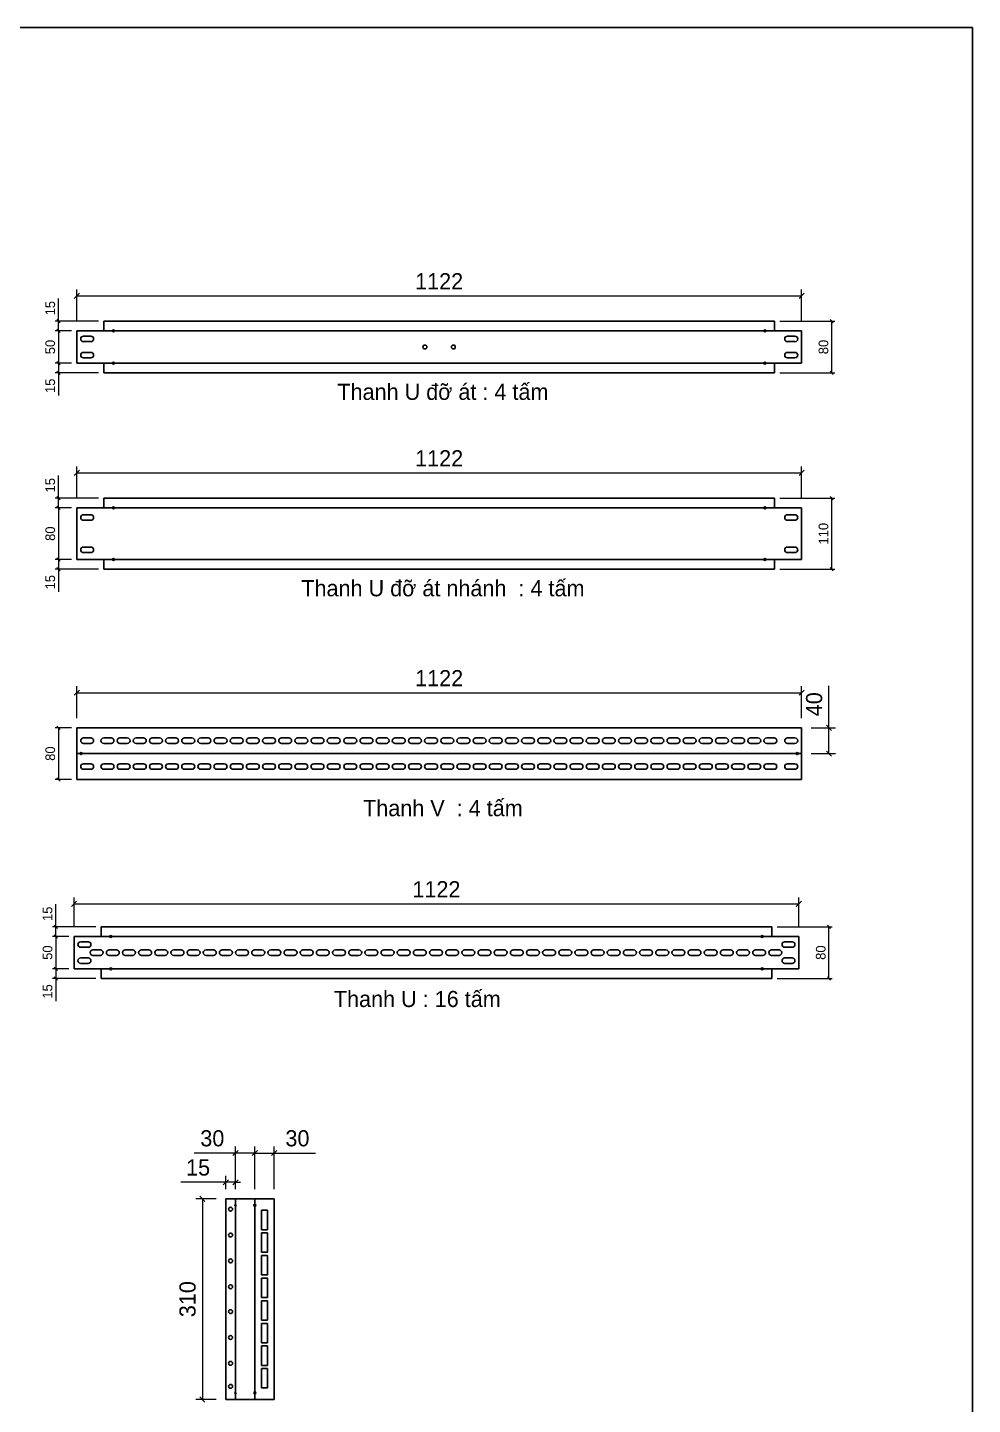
# Model space of a CAD drawing. Header units: millimetres. Extents: x 0 to 4927, y 0 to 3484.
# Drawn here: x 3465 to 4927, y 1353 to 3484 of the extents above; entities that cross this region are included whole.
import ezdxf
from ezdxf.enums import TextEntityAlignment as Align

# ---------------------------------------------------------------- set-up
doc = ezdxf.new("R2010")
doc.units = ezdxf.units.MM
doc.layers.add('CNC', color=7, linetype='Continuous')
doc.layers.add('DIM', color=253, linetype='Continuous')
doc.layers.add('Tủ điện', color=7, linetype='Continuous', lineweight=25)
doc.styles.add('Tahoma (Input Text)', font='tahoma.ttf')
doc.dimstyles.new('Dim-15', dxfattribs={"dimtxt": 15, "dimasz": 5, "dimexe": 5, "dimexo": 8, "dimgap": 5, "dimtad": 1, "dimdec": 0, "dimtxsty": 'Standard', "dimblk": 'OBLIQUE', "dimcen": 10, "dimclrd": 5, "dimclre": 5, "dimclrt": 3, "dimazin": 3, "dimtfac": 1, "dimtdec": 0, "dimtmove": 0, "dimatfit": 3, "dimldrblk": 'OBLIQUE', "dimlwd": 9, "dimlwe": 9})
doc.dimstyles.new('Dim-25', dxfattribs={"dimtxt": 25, "dimasz": 8, "dimexe": 10, "dimexo": 15, "dimgap": 10, "dimtad": 1, "dimdec": 0, "dimtxsty": 'Standard', "dimblk": 'OBLIQUE', "dimcen": 10, "dimclrd": 5, "dimclre": 5, "dimclrt": 3, "dimazin": 3, "dimtfac": 1, "dimtdec": 0, "dimtmove": 0, "dimatfit": 3, "dimldrblk": 'OBLIQUE', "dimlwd": 9, "dimlwe": 9})

# ---------------------------------------------------------------- blocks, each defined once
blk = doc.blocks.new('khungtenAsean2')
at = {"color": 7}
blk.add_lwpolyline([(0, 0), (2970, 0), (2970, -2100), (0, -2100)], close=True, dxfattribs=at)
at = {"color": 1, "style": 'Tahoma (Input Text)', "flags": 8}
for tag, p in [('#01', (137.1, -2021.3)), ('#03', (506.6, -2019.3)), ('#05', (1106.6, -2021.3)), ('#07', (1834.7, -2021.3)), ('#09', (2146.7, -2021.3)), ('#02', (98.5, -2081.3)), ('#04', (486.1, -2081.3)), ('#06', (1065.3, -2081.3)), ('#08', (1817.4, -2081.3)), ('#10', (2146.7, -2081.3))]:
    blk.add_attdef(tag, p, '', height=25, dxfattribs=at)
blk.add_attdef('#11', text='', height=25, dxfattribs=at).set_placement((2915, -2067.3), align=Align.CENTER)
blk = doc.blocks.new('*D55')
at = {"color": 0, "linetype": 'ByBlock', "lineweight": -2}
for p, q in [((4711.6, 3026.7), (4706.6, 3031.7)), ((4706.6, 2951.7), (4711.6, 2946.7))]:
    blk.add_line(p, q, dxfattribs=at)
at = {"layer": 'Defpoints', "color": 0, "transparency": 16777216}
for p in [(4620.7, 3029.2), (4709.1, 3029.2), (4620.7, 2949.2)]:
    blk.add_point(p, dxfattribs=at)
at = {"layer": 'DIM', "color": 5, "lineweight": 9, "transparency": 16777216}
for p, q in [((4628.7, 3029.2), (4714.1, 3029.2)), ((4709.1, 2949.2), (4709.1, 3029.2)), ((4628.7, 2949.2), (4714.1, 2949.2))]:
    blk.add_line(p, q, dxfattribs=at)
at = {"layer": 'DIM', "color": 3, "transparency": 16777216, "insert": (4696.4, 2989.2), "char_height": 15, "attachment_point": 5, "rotation": 90}
blk.add_mtext('80', dxfattribs=at)
blk = doc.blocks.new('_Oblique')
at = {"color": 0, "linetype": 'ByBlock', "lineweight": -2}
blk.add_line((-0.5, -0.5), (0.5, 0.5), dxfattribs=at)
blk = doc.blocks.new('*D56')
at = {"color": 0, "linetype": 'ByBlock', "lineweight": -2}
for p, q in [((3515.2, 3011.7), (3510.2, 3016.7)), ((3510.2, 2966.7), (3515.2, 2961.7))]:
    blk.add_line(p, q, dxfattribs=at)
at = {"layer": 'Defpoints', "color": 0, "transparency": 16777216}
for p in [(3541, 3014.2), (3512.7, 2964.2), (3541, 2964.2)]:
    blk.add_point(p, dxfattribs=at)
at = {"layer": 'DIM', "color": 5, "lineweight": 9, "transparency": 16777216}
for p, q in [((3533, 3014.2), (3507.7, 3014.2)), ((3512.7, 3014.2), (3512.7, 2964.2)), ((3533, 2964.2), (3507.7, 2964.2))]:
    blk.add_line(p, q, dxfattribs=at)
at = {"layer": 'DIM', "color": 3, "transparency": 16777216, "insert": (3500, 2989.2), "char_height": 15, "attachment_point": 5, "rotation": 90}
blk.add_mtext('50', dxfattribs=at)
blk = doc.blocks.new('*D57')
at = {"color": 0, "linetype": 'ByBlock', "lineweight": -2}
for p, q in [((3515.2, 2961.7), (3510.2, 2966.7)), ((3510.2, 2951.7), (3515.2, 2946.7))]:
    blk.add_line(p, q, dxfattribs=at)
at = {"layer": 'Defpoints', "color": 0, "transparency": 16777216}
for p in [(3541, 2964.2), (3512.7, 2949.2), (3582.7, 2949.2)]:
    blk.add_point(p, dxfattribs=at)
at = {"layer": 'DIM', "color": 5, "lineweight": 9, "transparency": 16777216}
for p, q in [((3533, 2964.2), (3507.7, 2964.2)), ((3512.7, 2964.2), (3512.7, 2949.2)), ((3574.7, 2949.2), (3507.7, 2949.2)), ((3512.7, 2949.2), (3512.7, 2914))]:
    blk.add_line(p, q, dxfattribs=at)
at = {"layer": 'DIM', "color": 3, "transparency": 16777216, "insert": (3500, 2929.1), "char_height": 15, "attachment_point": 5, "rotation": 90}
blk.add_mtext('15', dxfattribs=at)
blk = doc.blocks.new('*D58')
at = {"color": 0, "linetype": 'ByBlock', "lineweight": -2}
for p, q in [((3515.2, 3026.7), (3510.2, 3031.7)), ((3510.2, 3016.7), (3515.2, 3011.7))]:
    blk.add_line(p, q, dxfattribs=at)
at = {"layer": 'Defpoints', "color": 0, "transparency": 16777216}
for p in [(3512.7, 3029.2), (3582.7, 3029.2), (3541, 3014.2)]:
    blk.add_point(p, dxfattribs=at)
at = {"layer": 'DIM', "color": 5, "lineweight": 9, "transparency": 16777216}
for p, q in [((3512.7, 3029.2), (3512.7, 3064.4)), ((3574.7, 3029.2), (3507.7, 3029.2)), ((3512.7, 3014.2), (3512.7, 3029.2)), ((3533, 3014.2), (3507.7, 3014.2))]:
    blk.add_line(p, q, dxfattribs=at)
at = {"layer": 'DIM', "color": 3, "transparency": 16777216, "insert": (3500, 3049.3), "char_height": 15, "attachment_point": 5, "rotation": 90}
blk.add_mtext('15', dxfattribs=at)
blk = doc.blocks.new('ovan8.5x20')
at = {"layer": 'CNC', "color": 2, "lineweight": -3}
for p, q in [((5.7, 4.2), (-5.8, 4.2)), ((-5.8, -4.2), (5.7, -4.2))]:
    blk.add_line(p, q, dxfattribs=at)
for centre, start, end in [((-5.8, 0), 90, 270), ((5.7, 0), 270, 90)]:
    blk.add_arc(centre, 4.25, start, end, dxfattribs=at)
blk = doc.blocks.new('f3daunguoc')
at = {"layer": 'CNC', "color": 2, "lineweight": -3}
blk.add_circle((0, 0), 1.5, dxfattribs=at)
blk = doc.blocks.new('*D59')
at = {"color": 0, "linetype": 'ByBlock', "lineweight": -2}
for p, q in [((3545, 3072.4), (3537, 3064.4)), ((4658.5, 3064.4), (4666.5, 3072.4))]:
    blk.add_line(p, q, dxfattribs=at)
at = {"layer": 'Defpoints', "color": 0, "ltscale": 3, "transparency": 16777216}
for p in [(4662.5, 3068.4), (3541, 3014.2), (4662.5, 3014.2)]:
    blk.add_point(p, dxfattribs=at)
at = {"layer": 'DIM', "color": 5, "lineweight": 9, "ltscale": 3, "transparency": 16777216}
for p, q in [((3541, 3029.2), (3541, 3078.4)), ((4662.5, 3029.2), (4662.5, 3078.4)), ((3541, 3068.4), (4662.5, 3068.4))]:
    blk.add_line(p, q, dxfattribs=at)
at = {"layer": 'DIM', "color": 3, "ltscale": 3, "transparency": 16777216, "insert": (4101.7, 3091), "char_height": 25, "attachment_point": 5}
blk.add_mtext('1122', dxfattribs=at)
blk = doc.blocks.new('*D60')
at = {"color": 0, "linetype": 'ByBlock', "lineweight": -2}
for p, q in [((4711.6, 2752.8), (4706.6, 2757.8)), ((4706.6, 2647.8), (4711.6, 2642.8))]:
    blk.add_line(p, q, dxfattribs=at)
at = {"layer": 'Defpoints', "color": 0, "transparency": 16777216}
for p in [(4620.7, 2755.3), (4709.1, 2755.3), (4620.7, 2645.3)]:
    blk.add_point(p, dxfattribs=at)
at = {"layer": 'DIM', "color": 5, "lineweight": 9, "transparency": 16777216}
for p, q in [((4628.7, 2755.3), (4714.1, 2755.3)), ((4709.1, 2645.3), (4709.1, 2755.3)), ((4628.7, 2645.3), (4714.1, 2645.3))]:
    blk.add_line(p, q, dxfattribs=at)
at = {"layer": 'DIM', "color": 3, "transparency": 16777216, "insert": (4696.4, 2700.3), "char_height": 15, "attachment_point": 5, "rotation": 90}
blk.add_mtext('110', dxfattribs=at)
blk = doc.blocks.new('*D61')
at = {"color": 0, "linetype": 'ByBlock', "lineweight": -2}
for p, q in [((3515.2, 2737.8), (3510.2, 2742.8)), ((3510.2, 2662.8), (3515.2, 2657.8))]:
    blk.add_line(p, q, dxfattribs=at)
at = {"layer": 'Defpoints', "color": 0, "transparency": 16777216}
for p in [(3541, 2740.3), (3512.7, 2660.3), (3541, 2660.3)]:
    blk.add_point(p, dxfattribs=at)
at = {"layer": 'DIM', "color": 5, "lineweight": 9, "transparency": 16777216}
for p, q in [((3533, 2740.3), (3507.7, 2740.3)), ((3512.7, 2740.3), (3512.7, 2660.3)), ((3533, 2660.3), (3507.7, 2660.3))]:
    blk.add_line(p, q, dxfattribs=at)
at = {"layer": 'DIM', "color": 3, "transparency": 16777216, "insert": (3500, 2700.3), "char_height": 15, "attachment_point": 5, "rotation": 90}
blk.add_mtext('80', dxfattribs=at)
blk = doc.blocks.new('*D62')
at = {"color": 0, "linetype": 'ByBlock', "lineweight": -2}
for p, q in [((3515.2, 2657.8), (3510.2, 2662.8)), ((3510.2, 2647.8), (3515.2, 2642.8))]:
    blk.add_line(p, q, dxfattribs=at)
at = {"layer": 'Defpoints', "color": 0, "transparency": 16777216}
for p in [(3512.7, 2645.3), (3541, 2660.3), (3582.7, 2645.3)]:
    blk.add_point(p, dxfattribs=at)
at = {"layer": 'DIM', "color": 5, "lineweight": 9, "transparency": 16777216}
for p, q in [((3533, 2660.3), (3507.7, 2660.3)), ((3574.7, 2645.3), (3507.7, 2645.3)), ((3512.7, 2660.3), (3512.7, 2645.3)), ((3512.7, 2645.3), (3512.7, 2610.1))]:
    blk.add_line(p, q, dxfattribs=at)
at = {"layer": 'DIM', "color": 3, "transparency": 16777216, "insert": (3500, 2625.2), "char_height": 15, "attachment_point": 5, "rotation": 90}
blk.add_mtext('15', dxfattribs=at)
blk = doc.blocks.new('*D63')
at = {"color": 0, "linetype": 'ByBlock', "lineweight": -2}
for p, q in [((3515.2, 2752.8), (3510.2, 2757.8)), ((3510.2, 2742.8), (3515.2, 2737.8))]:
    blk.add_line(p, q, dxfattribs=at)
at = {"layer": 'Defpoints', "color": 0, "transparency": 16777216}
for p in [(3512.7, 2755.3), (3582.7, 2755.3), (3541, 2740.3)]:
    blk.add_point(p, dxfattribs=at)
at = {"layer": 'DIM', "color": 5, "lineweight": 9, "transparency": 16777216}
for p, q in [((3512.7, 2755.3), (3512.7, 2790.4)), ((3574.7, 2755.3), (3507.7, 2755.3)), ((3512.7, 2740.3), (3512.7, 2755.3)), ((3533, 2740.3), (3507.7, 2740.3))]:
    blk.add_line(p, q, dxfattribs=at)
at = {"layer": 'DIM', "color": 3, "transparency": 16777216, "insert": (3500, 2775.3), "char_height": 15, "attachment_point": 5, "rotation": 90}
blk.add_mtext('15', dxfattribs=at)
blk = doc.blocks.new('*D64')
at = {"color": 0, "linetype": 'ByBlock', "lineweight": -2}
for p, q in [((3545, 2798.5), (3537, 2790.5)), ((4658.5, 2790.5), (4666.5, 2798.5))]:
    blk.add_line(p, q, dxfattribs=at)
at = {"layer": 'Defpoints', "color": 0, "ltscale": 3, "transparency": 16777216}
for p in [(4662.5, 2794.5), (3541, 2740.3), (4662.5, 2740.3)]:
    blk.add_point(p, dxfattribs=at)
at = {"layer": 'DIM', "color": 5, "lineweight": 9, "ltscale": 3, "transparency": 16777216}
for p, q in [((3541, 2755.3), (3541, 2804.5)), ((3541, 2794.5), (4662.5, 2794.5)), ((4662.5, 2755.3), (4662.5, 2804.5))]:
    blk.add_line(p, q, dxfattribs=at)
at = {"layer": 'DIM', "color": 3, "ltscale": 3, "transparency": 16777216, "insert": (4101.7, 2817), "char_height": 25, "attachment_point": 5}
blk.add_mtext('1122', dxfattribs=at)
blk = doc.blocks.new('*D65')
at = {"color": 0, "linetype": 'ByBlock', "lineweight": -2}
for p, q in [((3515.2, 2397.4), (3510.2, 2402.4)), ((3510.2, 2322.4), (3515.2, 2317.4))]:
    blk.add_line(p, q, dxfattribs=at)
at = {"layer": 'Defpoints', "color": 0, "transparency": 16777216}
for p in [(3541, 2399.9), (3512.7, 2319.9), (3541, 2319.9)]:
    blk.add_point(p, dxfattribs=at)
at = {"layer": 'DIM', "color": 5, "lineweight": 9, "transparency": 16777216}
for p, q in [((3533, 2399.9), (3507.7, 2399.9)), ((3512.7, 2399.9), (3512.7, 2319.9)), ((3533, 2319.9), (3507.7, 2319.9))]:
    blk.add_line(p, q, dxfattribs=at)
at = {"layer": 'DIM', "color": 3, "transparency": 16777216, "insert": (3500, 2359.9), "char_height": 15, "attachment_point": 5, "rotation": 90}
blk.add_mtext('80', dxfattribs=at)
blk = doc.blocks.new('*D66')
at = {"color": 0, "linetype": 'ByBlock', "lineweight": -2}
for p, q in [((4708.8, 2395.9), (4700.8, 2403.9)), ((4700.8, 2363.9), (4708.8, 2355.9))]:
    blk.add_line(p, q, dxfattribs=at)
at = {"layer": 'Defpoints', "color": 0, "ltscale": 3, "transparency": 16777216}
for p in [(4662.5, 2399.9), (4704.8, 2399.9), (4662.5, 2359.9)]:
    blk.add_point(p, dxfattribs=at)
at = {"layer": 'DIM', "color": 5, "lineweight": 9, "ltscale": 3, "transparency": 16777216}
for p, q in [((4704.8, 2399.9), (4704.8, 2464.6)), ((4677.5, 2399.9), (4714.8, 2399.9)), ((4704.8, 2359.9), (4704.8, 2399.9)), ((4677.5, 2359.9), (4714.8, 2359.9))]:
    blk.add_line(p, q, dxfattribs=at)
at = {"layer": 'DIM', "color": 3, "ltscale": 3, "transparency": 16777216, "insert": (4682, 2436.3), "char_height": 25, "attachment_point": 5, "rotation": 90}
blk.add_mtext('40', dxfattribs=at)
blk = doc.blocks.new('*D67')
at = {"color": 0, "linetype": 'ByBlock', "lineweight": -2}
for p, q in [((3545, 2458.2), (3537, 2450.2)), ((4658.5, 2450.2), (4666.5, 2458.2))]:
    blk.add_line(p, q, dxfattribs=at)
at = {"layer": 'Defpoints', "color": 0, "ltscale": 3, "transparency": 16777216}
for p in [(4662.5, 2454.2), (3541, 2399.9), (4662.5, 2399.9)]:
    blk.add_point(p, dxfattribs=at)
at = {"layer": 'DIM', "color": 5, "lineweight": 9, "ltscale": 3, "transparency": 16777216}
for p, q in [((3541, 2414.9), (3541, 2464.2)), ((3541, 2454.2), (4662.5, 2454.2)), ((4662.5, 2414.9), (4662.5, 2464.2))]:
    blk.add_line(p, q, dxfattribs=at)
at = {"layer": 'DIM', "color": 3, "ltscale": 3, "transparency": 16777216, "insert": (4101.7, 2476.7), "char_height": 25, "attachment_point": 5}
blk.add_mtext('1122', dxfattribs=at)
blk = doc.blocks.new('*D68')
at = {"color": 0, "linetype": 'ByBlock', "lineweight": -2}
for p, q in [((4707.4, 2089.4), (4702.4, 2094.4)), ((4702.4, 2014.4), (4707.4, 2009.4))]:
    blk.add_line(p, q, dxfattribs=at)
at = {"layer": 'Defpoints', "color": 0, "transparency": 16777216}
for p in [(4616.5, 2091.9), (4704.9, 2091.9), (4616.5, 2011.9)]:
    blk.add_point(p, dxfattribs=at)
at = {"layer": 'DIM', "color": 5, "lineweight": 9, "transparency": 16777216}
for p, q in [((4624.5, 2091.9), (4709.9, 2091.9)), ((4704.9, 2011.9), (4704.9, 2091.9)), ((4624.5, 2011.9), (4709.9, 2011.9))]:
    blk.add_line(p, q, dxfattribs=at)
at = {"layer": 'DIM', "color": 3, "transparency": 16777216, "insert": (4692.2, 2051.9), "char_height": 15, "attachment_point": 5, "rotation": 90}
blk.add_mtext('80', dxfattribs=at)
blk = doc.blocks.new('*D69')
at = {"color": 0, "linetype": 'ByBlock', "lineweight": -2}
for p, q in [((3511, 2074.4), (3506, 2079.4)), ((3506, 2029.4), (3511, 2024.4))]:
    blk.add_line(p, q, dxfattribs=at)
at = {"layer": 'Defpoints', "color": 0, "transparency": 16777216}
for p in [(3536.8, 2076.9), (3508.5, 2026.9), (3536.8, 2026.9)]:
    blk.add_point(p, dxfattribs=at)
at = {"layer": 'DIM', "color": 5, "lineweight": 9, "transparency": 16777216}
for p, q in [((3528.8, 2076.9), (3503.5, 2076.9)), ((3508.5, 2076.9), (3508.5, 2026.9)), ((3528.8, 2026.9), (3503.5, 2026.9))]:
    blk.add_line(p, q, dxfattribs=at)
at = {"layer": 'DIM', "color": 3, "transparency": 16777216, "insert": (3495.8, 2051.9), "char_height": 15, "attachment_point": 5, "rotation": 90}
blk.add_mtext('50', dxfattribs=at)
blk = doc.blocks.new('*D70')
at = {"color": 0, "linetype": 'ByBlock', "lineweight": -2}
for p, q in [((3511, 2024.4), (3506, 2029.4)), ((3506, 2014.4), (3511, 2009.4))]:
    blk.add_line(p, q, dxfattribs=at)
at = {"layer": 'Defpoints', "color": 0, "transparency": 16777216}
for p in [(3536.8, 2026.9), (3508.5, 2011.9), (3578.5, 2011.9)]:
    blk.add_point(p, dxfattribs=at)
at = {"layer": 'DIM', "color": 5, "lineweight": 9, "transparency": 16777216}
for p, q in [((3528.8, 2026.9), (3503.5, 2026.9)), ((3508.5, 2026.9), (3508.5, 2011.9)), ((3570.5, 2011.9), (3503.5, 2011.9)), ((3508.5, 2011.9), (3508.5, 1976.7))]:
    blk.add_line(p, q, dxfattribs=at)
at = {"layer": 'DIM', "color": 3, "transparency": 16777216, "insert": (3495.8, 1991.8), "char_height": 15, "attachment_point": 5, "rotation": 90}
blk.add_mtext('15', dxfattribs=at)
blk = doc.blocks.new('*D71')
at = {"color": 0, "linetype": 'ByBlock', "lineweight": -2}
for p, q in [((3511, 2089.4), (3506, 2094.4)), ((3506, 2079.4), (3511, 2074.4))]:
    blk.add_line(p, q, dxfattribs=at)
at = {"layer": 'Defpoints', "color": 0, "transparency": 16777216}
for p in [(3508.5, 2091.9), (3578.5, 2091.9), (3536.8, 2076.9)]:
    blk.add_point(p, dxfattribs=at)
at = {"layer": 'DIM', "color": 5, "lineweight": 9, "transparency": 16777216}
for p, q in [((3508.5, 2091.9), (3508.5, 2127)), ((3570.5, 2091.9), (3503.5, 2091.9)), ((3508.5, 2076.9), (3508.5, 2091.9)), ((3528.8, 2076.9), (3503.5, 2076.9))]:
    blk.add_line(p, q, dxfattribs=at)
at = {"layer": 'DIM', "color": 3, "transparency": 16777216, "insert": (3495.8, 2112), "char_height": 15, "attachment_point": 5, "rotation": 90}
blk.add_mtext('15', dxfattribs=at)
blk = doc.blocks.new('*D72')
at = {"color": 0, "linetype": 'ByBlock', "lineweight": -2}
for p, q in [((3540.8, 2131.4), (3532.8, 2123.4)), ((4654.3, 2123.4), (4662.3, 2131.4))]:
    blk.add_line(p, q, dxfattribs=at)
at = {"layer": 'Defpoints', "color": 0, "ltscale": 3, "transparency": 16777216}
for p in [(4658.3, 2127.4), (3536.8, 2076.9), (4658.3, 2076.9)]:
    blk.add_point(p, dxfattribs=at)
at = {"layer": 'DIM', "color": 5, "lineweight": 9, "ltscale": 3, "transparency": 16777216}
for p, q in [((3536.8, 2091.9), (3536.8, 2137.4)), ((4658.3, 2091.9), (4658.3, 2137.4)), ((3536.8, 2127.4), (4658.3, 2127.4))]:
    blk.add_line(p, q, dxfattribs=at)
at = {"layer": 'DIM', "color": 3, "ltscale": 3, "transparency": 16777216, "insert": (4097.5, 2150), "char_height": 25, "attachment_point": 5}
blk.add_mtext('1122', dxfattribs=at)
blk = doc.blocks.new('f2dauxuoi')
at = {"layer": 'CNC', "color": 2, "lineweight": -3}
blk.add_circle((0, 0), 1, dxfattribs=at)
blk = doc.blocks.new('*D73')
at = {"color": 0, "linetype": 'ByBlock', "lineweight": -2}
for p, q in [((3739.3, 1666.8), (3731.3, 1674.8)), ((3731.3, 1364.4), (3739.3, 1356.4))]:
    blk.add_line(p, q, dxfattribs=at)
at = {"layer": 'Defpoints', "color": 0, "ltscale": 3, "transparency": 16777216}
for p in [(3771.5, 1670.8), (3735.3, 1360.4), (3771.5, 1360.4)]:
    blk.add_point(p, dxfattribs=at)
at = {"layer": 'DIM', "color": 5, "lineweight": 9, "ltscale": 3, "transparency": 16777216}
for p, q in [((3756.5, 1670.8), (3725.3, 1670.8)), ((3735.3, 1670.8), (3735.3, 1360.4)), ((3756.5, 1360.4), (3725.3, 1360.4))]:
    blk.add_line(p, q, dxfattribs=at)
at = {"layer": 'DIM', "color": 3, "ltscale": 3, "transparency": 16777216, "insert": (3712.5, 1515.6), "char_height": 25, "attachment_point": 5, "rotation": 90}
blk.add_mtext('310', dxfattribs=at)
blk = doc.blocks.new('*D74')
at = {"color": 0, "linetype": 'ByBlock', "lineweight": -2}
for p, q in [((3820.5, 1745.7), (3812.5, 1737.7)), ((3842.5, 1737.7), (3850.5, 1745.7))]:
    blk.add_line(p, q, dxfattribs=at)
at = {"layer": 'Defpoints', "color": 0, "ltscale": 3, "transparency": 16777216}
for p in [(3846.5, 1741.7), (3816.5, 1670.8), (3846.5, 1670.8)]:
    blk.add_point(p, dxfattribs=at)
at = {"layer": 'DIM', "color": 5, "lineweight": 9, "ltscale": 3, "transparency": 16777216}
for p, q in [((3816.5, 1685.8), (3816.5, 1751.7)), ((3846.5, 1685.8), (3846.5, 1751.7)), ((3816.5, 1741.7), (3846.5, 1741.7)), ((3846.5, 1741.7), (3910.3, 1741.7))]:
    blk.add_line(p, q, dxfattribs=at)
at = {"layer": 'DIM', "color": 3, "ltscale": 3, "transparency": 16777216, "insert": (3882.4, 1764.4), "char_height": 25, "attachment_point": 5}
blk.add_mtext('30', dxfattribs=at)
blk = doc.blocks.new('*D75')
at = {"color": 0, "linetype": 'ByBlock', "lineweight": -2}
for p, q in [((3790.5, 1745.7), (3782.5, 1737.7)), ((3812.5, 1737.7), (3820.5, 1745.7))]:
    blk.add_line(p, q, dxfattribs=at)
at = {"layer": 'Defpoints', "color": 0, "ltscale": 3, "transparency": 16777216}
for p in [(3786.5, 1741.7), (3786.5, 1670.8), (3816.5, 1670.8)]:
    blk.add_point(p, dxfattribs=at)
at = {"layer": 'DIM', "color": 5, "lineweight": 9, "ltscale": 3, "transparency": 16777216}
for p, q in [((3786.5, 1685.8), (3786.5, 1751.7)), ((3816.5, 1685.8), (3816.5, 1751.7)), ((3786.5, 1741.7), (3722.8, 1741.7)), ((3816.5, 1741.7), (3786.5, 1741.7))]:
    blk.add_line(p, q, dxfattribs=at)
at = {"layer": 'DIM', "color": 3, "ltscale": 3, "transparency": 16777216, "insert": (3750.7, 1764.4), "char_height": 25, "attachment_point": 5}
blk.add_mtext('30', dxfattribs=at)
blk = doc.blocks.new('*D76')
at = {"color": 0, "linetype": 'ByBlock', "lineweight": -2}
for p, q in [((3767.5, 1692.5), (3775.5, 1700.5)), ((3790.5, 1700.5), (3782.5, 1692.5))]:
    blk.add_line(p, q, dxfattribs=at)
at = {"layer": 'Defpoints', "color": 0, "ltscale": 3, "transparency": 16777216}
for p in [(3771.5, 1696.5), (3771.5, 1670.8), (3786.5, 1670.8)]:
    blk.add_point(p, dxfattribs=at)
at = {"layer": 'DIM', "color": 5, "lineweight": 9, "ltscale": 3, "transparency": 16777216}
for p, q in [((3771.5, 1685.8), (3771.5, 1706.5)), ((3786.5, 1685.8), (3786.5, 1706.5)), ((3771.5, 1696.5), (3701.9, 1696.5)), ((3786.5, 1696.5), (3771.5, 1696.5)), ((3786.5, 1696.5), (3794.5, 1696.5))]:
    blk.add_line(p, q, dxfattribs=at)
at = {"layer": 'DIM', "color": 3, "ltscale": 3, "transparency": 16777216, "insert": (3728.7, 1719.2), "char_height": 25, "attachment_point": 5}
blk.add_mtext('15', dxfattribs=at)

msp = doc.modelspace()

# ---------------------------------------------------------------- linework, layer by layer
at = {"color": 7}
for p, q in [((3582.7, 3029.2), (4620.7, 3029.2)), ((3582.7, 3029.2), (3582.7, 3014.2)), ((4620.7, 3029.2), (4620.7, 3014.2)), ((3541, 3014.2), (4662.5, 3014.2)), ((3541, 2964.2), (3541, 3014.2)), ((4662.5, 3014.2), (4662.5, 2964.2)), ((4662.5, 2964.2), (3541, 2964.2)), ((3582.7, 2949.2), (3582.7, 2964.2)), ((4620.7, 2949.2), (4620.7, 2964.2)), ((4620.7, 2949.2), (3582.7, 2949.2)), ((3582.7, 2755.3), (4620.7, 2755.3)), ((3582.7, 2755.3), (3582.7, 2740.3)), ((4620.7, 2755.3), (4620.7, 2740.3)), ((3541, 2740.3), (4662.5, 2740.3)), ((3541, 2660.3), (3541, 2740.3)), ((4662.5, 2740.3), (4662.5, 2660.3)), ((4662.5, 2660.3), (3541, 2660.3)), ((3582.7, 2645.3), (3582.7, 2660.3)), ((4620.7, 2645.3), (3582.7, 2645.3)), ((4620.7, 2645.3), (4620.7, 2660.3)), ((3541, 2399.9), (4662.5, 2399.9)), ((3541, 2319.9), (3541, 2399.9)), ((4662.5, 2399.9), (4662.5, 2319.9)), ((4662.5, 2319.9), (3541, 2319.9)), ((3578.5, 2091.9), (4616.5, 2091.9)), ((3578.5, 2091.9), (3578.5, 2076.9)), ((4616.5, 2091.9), (4616.5, 2076.9)), ((3536.8, 2076.9), (4658.3, 2076.9)), ((3536.8, 2026.9), (3536.8, 2076.9)), ((4658.3, 2076.9), (4658.3, 2026.9)), ((4658.3, 2026.9), (3536.8, 2026.9)), ((3578.5, 2011.9), (3578.5, 2026.9)), ((4616.5, 2011.9), (4616.5, 2026.9)), ((4616.5, 2011.9), (3578.5, 2011.9)), ((3771.5, 1670.8), (3846.5, 1670.8)), ((3771.5, 1360.4), (3771.5, 1670.8)), ((3786.5, 1360.4), (3786.5, 1670.8)), ((3816.5, 1360.4), (3816.5, 1670.8)), ((3846.5, 1670.8), (3846.5, 1360.4)), ((3846.5, 1360.4), (3771.5, 1360.4))]:
    msp.add_line(p, q, dxfattribs=at)
at = {"color": 7, "ltscale": 3}
msp.add_line((3541, 2359.9), (4662.5, 2359.9), dxfattribs=at)
at = {"color": 2}
for points in [[(3827, 1653.1), (3836, 1653.1), (3836, 1623.1), (3827, 1623.1)], [(3827, 1618.1), (3836, 1618.1), (3836, 1588.1), (3827, 1588.1)], [(3827, 1583.1), (3836, 1583.1), (3836, 1553.1), (3827, 1553.1)], [(3827, 1548.1), (3836, 1548.1), (3836, 1518.1), (3827, 1518.1)], [(3827, 1513.1), (3836, 1513.1), (3836, 1483.1), (3827, 1483.1)], [(3827, 1478.1), (3836, 1478.1), (3836, 1448.1), (3827, 1448.1)], [(3827, 1443.1), (3836, 1443.1), (3836, 1413.1), (3827, 1413.1)], [(3827, 1408.1), (3836, 1408.1), (3836, 1378.1), (3827, 1378.1)]]:
    msp.add_lwpolyline(points, close=True, dxfattribs=at)
for centre in [(3779, 1654.8), (3779, 1614.8), (3779, 1574.8), (3779, 1534.8), (3779, 1496.3), (3779, 1456.3), (3779, 1416.3), (3779, 1380.6)]:
    msp.add_circle(centre, 3, dxfattribs=at)
at = {"layer": 'Tủ điện', "color": 2}
for centre in [(4079.7, 2989.2), (4123.7, 2989.2)]:
    msp.add_circle(centre, 3, dxfattribs=at)

# ---------------------------------------------------------------- block references
at = {"color": 7, "xscale": 1.658879999986311, "yscale": 1.658879999986311, "zscale": 1.658879999986311}
msp.add_blockref('khungtenAsean2', (0, 3483.6), dxfattribs=at)
at = {"lineweight": -3}
for name, p, rotation in [('f3daunguoc', (3597.7, 3014.2), 270), ('f3daunguoc', (3597.7, 2964.2), 270), ('f3daunguoc', (3597.7, 2740.3), 270), ('f3daunguoc', (3597.7, 2660.3), 270), ('f3daunguoc', (3547.7, 2359.9), 270), ('f3daunguoc', (3593.5, 2076.9), 270), ('f3daunguoc', (3593.5, 2026.9), 270), ('f3daunguoc', (3816.5, 1660.8), 270), ('f3daunguoc', (3816.5, 1660.8), 270), ('f2dauxuoi', (3786.5, 1370.4), 180)]:
    msp.add_blockref(name, p, dxfattribs=dict(at, rotation=rotation))
at = {"lineweight": -3, "xscale": -1}
for p, rotation in [((4605.7, 3014.2), 90), ((4605.7, 2964.2), 90), ((4605.7, 2740.3), 90), ((4605.7, 2660.3), 90), ((4655.7, 2359.9), 90), ((4601.5, 2076.9), 90), ((4601.5, 2026.9), 90), ((3816.5, 1370.4), 270)]:
    msp.add_blockref('f3daunguoc', p, dxfattribs=dict(at, rotation=rotation))
msp.add_blockref('f2dauxuoi', (3786.5, 1660.8), dxfattribs=at)
at = {"layer": 'CNC', "lineweight": -3, "rotation": 180}
for p in [(3557, 3001.7), (3557, 2976.7), (3557, 2725.3), (3557, 2379.9), (3938.5, 2379.9), (3964.2, 2379.9), (3989.2, 2379.9), (4014.2, 2379.9), (4039.2, 2379.9), (4064.2, 2379.9), (4089.2, 2379.9), (4114.2, 2379.9), (4139.2, 2379.9), (4164.2, 2379.9), (4189.2, 2379.9), (4214.2, 2379.9), (4239.2, 2379.9), (4264.2, 2379.9), (4289.2, 2379.9), (4314.2, 2379.9), (4339.2, 2379.9), (4364.2, 2379.9), (4389.2, 2379.9), (4414.2, 2379.9), (4439.2, 2379.9), (4464.2, 2379.9), (4489.2, 2379.9), (4514.2, 2379.9), (4539.2, 2379.9), (4564.2, 2379.9), (4589.2, 2379.9), (4614.2, 2379.9), (3552.8, 2064.4), (3946.8, 2051.9), (3971.8, 2051.9), (3996.8, 2051.9), (4021.8, 2051.9), (4046.8, 2051.9), (4071.8, 2051.9), (4096.8, 2051.9), (4121.8, 2051.9), (4146.8, 2051.9), (4171.8, 2051.9), (4196.8, 2051.9), (4221.8, 2051.9), (4246.8, 2051.9), (4271.8, 2051.9), (4296.8, 2051.9), (4321.8, 2051.9), (4346.8, 2051.9), (4371.8, 2051.9), (4396.8, 2051.9), (4421.8, 2051.9), (4446.8, 2051.9), (4471.8, 2051.9), (4496.8, 2051.9), (4521.8, 2051.9), (4546.8, 2051.9), (4571.8, 2051.9), (4596.8, 2051.9), (4621.8, 2051.9), (3552.8, 2039.4)]:
    msp.add_blockref('ovan8.5x20', p, dxfattribs=at)
at = {"layer": 'CNC', "lineweight": -3, "xscale": -1, "rotation": 180}
for p in [(4646.5, 3001.7), (4646.5, 2976.7), (4646.5, 2725.3), (3588.5, 2379.9), (3613.5, 2379.9), (3638.5, 2379.9), (3663.5, 2379.9), (3688.5, 2379.9), (3713.5, 2379.9), (3738.5, 2379.9), (3763.5, 2379.9), (3788.5, 2379.9), (3813.5, 2379.9), (3838.5, 2379.9), (3863.5, 2379.9), (3888.5, 2379.9), (3913.5, 2379.9), (4646.5, 2379.9), (4642.3, 2064.4), (3571.8, 2051.9), (3596.8, 2051.9), (3621.8, 2051.9), (3646.8, 2051.9), (3671.8, 2051.9), (3696.8, 2051.9), (3721.8, 2051.9), (3746.8, 2051.9), (3771.8, 2051.9), (3796.8, 2051.9), (3821.8, 2051.9), (3846.8, 2051.9), (3871.8, 2051.9), (3896.8, 2051.9), (3921.8, 2051.9), (4642.3, 2039.4)]:
    msp.add_blockref('ovan8.5x20', p, dxfattribs=at)
at = {"layer": 'CNC', "lineweight": -3, "xscale": -1}
for p in [(3557, 2675.3), (3557, 2339.9), (3938.5, 2339.9), (3964.2, 2339.9), (3989.2, 2339.9), (4014.2, 2339.9), (4039.2, 2339.9), (4064.2, 2339.9), (4089.2, 2339.9), (4114.2, 2339.9), (4139.2, 2339.9), (4164.2, 2339.9), (4189.2, 2339.9), (4214.2, 2339.9), (4239.2, 2339.9), (4264.2, 2339.9), (4289.2, 2339.9), (4314.2, 2339.9), (4339.2, 2339.9), (4364.2, 2339.9), (4389.2, 2339.9), (4414.2, 2339.9), (4439.2, 2339.9), (4464.2, 2339.9), (4489.2, 2339.9), (4514.2, 2339.9), (4539.2, 2339.9), (4564.2, 2339.9), (4589.2, 2339.9), (4614.2, 2339.9)]:
    msp.add_blockref('ovan8.5x20', p, dxfattribs=at)
at = {"layer": 'CNC', "lineweight": -3}
for p in [(4646.5, 2675.3), (3588.5, 2339.9), (3613.5, 2339.9), (3638.5, 2339.9), (3663.5, 2339.9), (3688.5, 2339.9), (3713.5, 2339.9), (3738.5, 2339.9), (3763.5, 2339.9), (3788.5, 2339.9), (3813.5, 2339.9), (3838.5, 2339.9), (3863.5, 2339.9), (3888.5, 2339.9), (3913.5, 2339.9), (4646.5, 2339.9)]:
    msp.add_blockref('ovan8.5x20', p, dxfattribs=at)

# ---------------------------------------------------------------- texts
at = {"color": 2, "char_height": 25, "width": 775, "attachment_point": 5}
for s, insert in [('Thanh U đỡ át : 4 tấm', (4107.5, 2919.7)), ('Thanh U đỡ át nhánh  : 4 tấm', (4107.5, 2615.7)), ('Thanh V  : 4 tấm', (4107.5, 2275.4)), ('Thanh U : 16 tấm', (4067.9, 1980))]:
    msp.add_mtext(s, dxfattribs=dict(at, insert=insert))

# ---------------------------------------------------------------- dimensions: what is measured, and where the dimension line sits
at = {"layer": 'DIM', "color": 7, "ltscale": 3}
for base, p1, p2, picture, middle in [((4662.4519748, 3068.4441652), (3540.9519748, 3014.2332747), (4662.4519748, 3014.2332747), '*D59', (4101.7019748, 3090.9953248)), ((4662.4519748, 2794.4653508), (3540.9519748, 2740.2544603), (4662.4519748, 2740.2544603), '*D64', (4101.7019748, 2817.0165104)), ((4662.4519748, 2454.1900293), (3540.9519748, 2399.9039872), (4662.4519748, 2399.9039872), '*D67', (4101.7019748, 2476.7411889)), ((4658.2610188, 2127.4406294), (3536.7610188, 2076.8618655), (4658.2610188, 2076.8618655), '*D72', (4097.5110188, 2149.991789)), ((3786.5, 1741.7), (3816.5, 1670.8), (3786.5, 1670.8), '*D75', (3750.7, 1764.4)), ((3846.5, 1741.7), (3816.5, 1670.8), (3846.5, 1670.8), '*D74', (3882.4, 1764.4)), ((3771.5, 1696.5), (3786.5, 1670.8), (3771.5, 1670.8), '*D76', (3728.7, 1719.2))]:
    dim = msp.add_linear_dim(base=base, p1=p1, p2=p2, dimstyle='Dim-25', dxfattribs=at)
    dim.commit()
    dim.dimension.update_dxf_attribs({"geometry": picture, "text_midpoint": middle})
at = {"layer": 'DIM', "color": 7}
for base, p1, p2, picture, middle in [((3512.7, 3029.2), (3541, 3014.2), (3582.7, 3029.2), '*D58', (3500, 3049.3)), ((4709.1, 3029.2), (4620.7, 2949.2), (4620.7, 3029.2), '*D55', (4696.4, 2989.2)), ((3512.7, 2964.2), (3541, 3014.2), (3541, 2964.2), '*D56', (3500, 2989.2)), ((3512.7, 2949.2), (3541, 2964.2), (3582.7, 2949.2), '*D57', (3500, 2929.1)), ((3512.7, 2755.3), (3541, 2740.3), (3582.7, 2755.3), '*D63', (3500, 2775.3)), ((4709.1, 2755.3), (4620.7, 2645.3), (4620.7, 2755.3), '*D60', (4696.4, 2700.3)), ((3512.7, 2660.3), (3541, 2740.3), (3541, 2660.3), '*D61', (3500, 2700.3)), ((3512.7, 2645.3), (3541, 2660.3), (3582.7, 2645.3), '*D62', (3500, 2625.2)), ((3512.7, 2319.9), (3541, 2399.9), (3541, 2319.9), '*D65', (3500, 2359.9)), ((3508.5, 2091.9), (3536.8, 2076.9), (3578.5, 2091.9), '*D71', (3495.8, 2112)), ((4704.9, 2091.9), (4616.5, 2011.9), (4616.5, 2091.9), '*D68', (4692.2, 2051.9)), ((3508.5, 2026.9), (3536.8, 2076.9), (3536.8, 2026.9), '*D69', (3495.8, 2051.9)), ((3508.5, 2011.9), (3536.8, 2026.9), (3578.5, 2011.9), '*D70', (3495.8, 1991.8))]:
    dim = msp.add_linear_dim(base=base, p1=p1, p2=p2, angle=90, dimstyle='Dim-15', dxfattribs=at)
    dim.commit()
    dim.dimension.update_dxf_attribs({"geometry": picture, "text_midpoint": middle})
at = {"layer": 'DIM', "color": 7, "ltscale": 3}
for base, p1, p2, picture, middle in [((4704.8, 2399.9), (4662.5, 2359.9), (4662.5, 2399.9), '*D66', (4682, 2436.3)), ((3735.3, 1360.4), (3771.5, 1670.8), (3771.5, 1360.4), '*D73', (3712.5, 1515.6))]:
    dim = msp.add_linear_dim(base=base, p1=p1, p2=p2, angle=90, dimstyle='Dim-25', dxfattribs=at)
    dim.commit()
    dim.dimension.update_dxf_attribs({"geometry": picture, "text_midpoint": middle})

doc.saveas('drawing.dxf')
